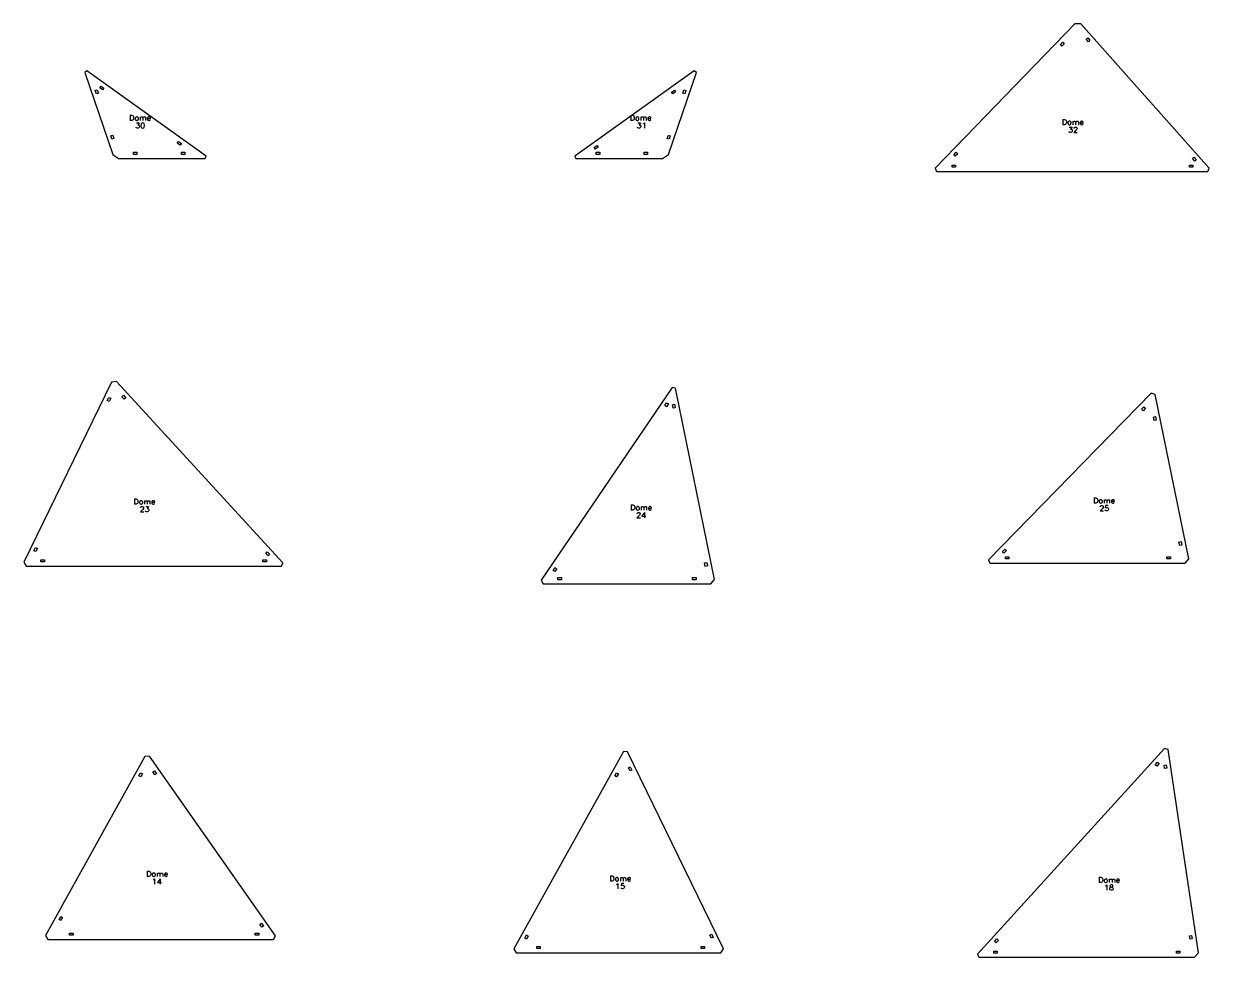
# Model space of a CAD drawing. Header units: metres. Extents: x 125 to 4410, y 56 to 3045.
# Drawn here: x 2715 to 4410, y 88 to 1423 of the extents above; entities that cross this region are included whole.
import ezdxf

# ---------------------------------------------------------------- set-up
doc = ezdxf.new("R2010")
doc.units = ezdxf.units.M
doc.layers.add('dome_cuts', color=1, linetype='Continuous')
doc.layers.add('dome_marks', color=2, linetype='Continuous')

msp = doc.modelspace()

# ---------------------------------------------------------------- linework, layer by layer
at = {"layer": 'dome_cuts'}
for points in [[(4020, 1212.1), (4408.2, 1212.1), (4410.3, 1216.9), (4226.8, 1423.2), (4218.2, 1423.4), (4018.1, 1216.7)], [(4200.8, 1396.9), (4203, 1394.8), (4199.5, 1391.2), (4197.4, 1393.3)], [(4239.7, 1399.7), (4237.5, 1397.7), (4234.1, 1401.4), (4236.4, 1403.4)], [(2850.6, 1230.4), (2974.5, 1230.4), (2975.7, 1234.1), (2805.1, 1356), (2802, 1353.7), (2842.2, 1236.4)], [(3504.3, 1230.4), (3628.3, 1230.4), (3636.7, 1236.4), (3676.9, 1353.7), (3673.8, 1356), (3503.2, 1234.1)], [(2817.1, 1328), (2820, 1328.9), (2821.6, 1324.2), (2818.7, 1323.2)], [(2829.4, 1331.2), (2827.7, 1328.8), (2823.6, 1331.7), (2825.4, 1334.1)], [(3645.3, 1328.3), (3647.1, 1325.9), (3643, 1323), (3641.3, 1325.4)], [(3660.1, 1323.2), (3657.3, 1324.2), (3658.9, 1328.9), (3661.7, 1328)], [(2839.4, 1263.1), (2842.2, 1264.1), (2843.8, 1259.4), (2841, 1258.4)], [(2940.3, 1252), (2938.6, 1249.6), (2934.5, 1252.5), (2936.2, 1254.9)], [(3637.9, 1258.4), (3635, 1259.4), (3636.7, 1264.1), (3639.5, 1263.1)], [(2871.7, 1236.4), (2871.7, 1239.4), (2876.7, 1239.4), (2876.7, 1236.4)], [(2940.3, 1236.4), (2940.3, 1239.4), (2945.3, 1239.4), (2945.3, 1236.4)], [(3534.5, 1249.1), (3536.2, 1246.7), (3532.2, 1243.8), (3530.4, 1246.2)], [(3533.6, 1236.4), (3533.6, 1239.4), (3538.6, 1239.4), (3538.6, 1236.4)], [(3602.1, 1236.4), (3602.1, 1239.4), (3607.1, 1239.4), (3607.1, 1236.4)], [(4048.4, 1239.4), (4050.6, 1237.3), (4047.1, 1233.7), (4044.9, 1235.8)], [(4042.4, 1218.1), (4042.4, 1221.1), (4047.4, 1221.1), (4047.4, 1218.1)], [(4382, 1218.1), (4382, 1221.1), (4387, 1221.1), (4387, 1218.1)], [(4391.8, 1228.7), (4389.5, 1226.7), (4386.2, 1230.5), (4388.4, 1232.5)], [(2718.4, 647.3), (3083.5, 647.3), (3085.5, 652), (2847.4, 911.5), (2840.3, 910.5), (2714.8, 653.1)], [(3457.7, 621.9), (3697.6, 621.9), (3702.7, 628.1), (3646.8, 902.2), (3642, 903.1), (3454.9, 627.1)], [(2836.5, 888.8), (2839.2, 887.5), (2837, 883), (2834.3, 884.3)], [(2860.7, 888.2), (2858.5, 886.1), (2855.1, 889.8), (2857.3, 891.9)], [(4096.3, 651.8), (4376, 651.8), (4381, 658), (4333.1, 893), (4327.4, 894.7), (4094.4, 656.3)], [(3634.3, 881.1), (3636.8, 879.4), (3634, 875.3), (3631.5, 877)], [(3646.4, 874), (3643.5, 873.4), (3642.5, 878.3), (3645.4, 878.9)], [(4316.9, 875.4), (4319.1, 873.3), (4315.6, 869.7), (4313.4, 871.8)], [(4334.5, 856.4), (4331.5, 855.8), (4330.5, 860.7), (4333.5, 861.3)], [(4370.9, 677.5), (4368, 676.9), (4367, 681.8), (4369.9, 682.4)], [(2731.7, 673.9), (2734.4, 672.6), (2732.2, 668.1), (2729.5, 669.4)], [(3066.5, 663.9), (3064.3, 661.9), (3060.9, 665.6), (3063.1, 667.6)], [(4117.9, 671.8), (4120.1, 669.7), (4116.6, 666.1), (4114.4, 668.2)], [(2739.5, 653.3), (2739.5, 656.3), (2744.5, 656.3), (2744.5, 653.3)], [(3056.9, 653.3), (3056.9, 656.3), (3061.9, 656.3), (3061.9, 653.3)], [(3474.6, 645.4), (3477.1, 643.7), (3474.2, 639.6), (3471.8, 641.3)], [(3692.6, 647.6), (3689.6, 647), (3688.6, 651.9), (3691.6, 652.5)], [(4118.8, 657.8), (4118.8, 660.8), (4123.8, 660.8), (4123.8, 657.8)], [(4349.8, 657.8), (4349.8, 660.8), (4354.8, 660.8), (4354.8, 657.8)], [(3478.9, 627.9), (3478.9, 630.9), (3483.9, 630.9), (3483.9, 627.9)], [(3671.4, 627.9), (3671.4, 630.9), (3676.4, 630.9), (3676.4, 627.9)], [(2749.2, 113.4), (3072.1, 113.4), (3074.8, 118.6), (2894.8, 375.3), (2888, 375), (2746, 119)], [(3419.2, 94.2), (3711.9, 94.2), (3715.5, 99.9), (3578.4, 381.8), (3572.5, 382), (3415.9, 99.7)], [(4080.7, 87.7), (4389.4, 87.7), (4394.8, 94), (4351.5, 384.9), (4346.3, 386.5), (4078.7, 92.4)], [(3584.4, 355.7), (3581.7, 354.4), (3579.5, 358.9), (3582.2, 360.2)], [(4336.5, 366.8), (4338.7, 364.8), (4335.3, 361.1), (4333.1, 363.1)], [(4349.4, 358.1), (4346.4, 357.7), (4345.7, 362.6), (4348.7, 363.1)], [(2881.9, 351.7), (2884.6, 350.2), (2882.1, 345.8), (2879.5, 347.3)], [(2904.9, 350.5), (2902.4, 348.8), (2899.5, 352.9), (2902, 354.6)], [(3562.6, 351.8), (3565.3, 350.4), (3562.8, 346), (3560.2, 347.5)], [(2767.9, 146.2), (2770.5, 144.7), (2768.1, 140.3), (2765.5, 141.8)], [(3057.7, 132.5), (3055.2, 130.8), (3052.4, 134.9), (3054.8, 136.6)], [(2780.4, 119.4), (2780.4, 122.4), (2785.4, 122.4), (2785.4, 119.4)], [(3045.9, 119.4), (3045.9, 122.4), (3050.9, 122.4), (3050.9, 119.4)], [(3433.8, 119.7), (3436.4, 118.2), (3434, 113.9), (3431.4, 115.3)], [(3700.8, 116.3), (3698.2, 115), (3696, 119.5), (3698.7, 120.8)], [(4385.7, 114.1), (4382.8, 113.6), (4382, 118.6), (4385, 119)], [(3448.6, 100.2), (3448.6, 103.2), (3453.6, 103.2), (3453.6, 100.2)], [(3683.6, 100.2), (3683.6, 103.2), (3688.6, 103.2), (3688.6, 100.2)], [(4106.4, 114.1), (4108.7, 112), (4105.3, 108.3), (4103.1, 110.4)], [(4102.2, 93.7), (4102.2, 96.7), (4107.2, 96.7), (4107.2, 93.7)], [(4363.2, 93.7), (4363.2, 96.7), (4368.2, 96.7), (4368.2, 93.7)]]:
    msp.add_lwpolyline(points, close=True, dxfattribs=at)
at = {"layer": 'dome_marks'}
for p, q in [((2867, 1292.5), (2867, 1285)), ((2867, 1292.5), (2869.5, 1292.5)), ((2869.5, 1292.5), (2870.6, 1292.2)), ((2870.6, 1292.2), (2871.3, 1291.5)), ((2871.3, 1291.5), (2871.6, 1290.8)), ((2871.6, 1290.8), (2872, 1289.7)), ((2872, 1289.7), (2872, 1287.9)), ((2874.5, 1289), (2874.1, 1287.9)), ((2875.2, 1289.7), (2874.5, 1289)), ((2875.9, 1290), (2875.2, 1289.7)), ((2877, 1290), (2875.9, 1290)), ((2877.7, 1289.7), (2877, 1290)), ((2878.4, 1289), (2877.7, 1289.7)), ((2878.8, 1287.9), (2878.4, 1289)), ((2881.3, 1290), (2881.3, 1285)), ((2881.3, 1288.6), (2882.3, 1289.7)), ((2882.3, 1289.7), (2883.1, 1290)), ((2883.1, 1290), (2884.1, 1290)), ((2884.1, 1290), (2884.8, 1289.7)), ((2884.8, 1289.7), (2885.2, 1288.6)), ((2885.2, 1288.6), (2886.3, 1289.7)), ((2885.2, 1288.6), (2885.2, 1285)), ((2886.3, 1289.7), (2887, 1290)), ((2887, 1290), (2888.1, 1290)), ((2888.1, 1290), (2888.8, 1289.7)), ((2888.8, 1289.7), (2889.1, 1288.6)), ((2889.1, 1288.6), (2889.1, 1285)), ((2892, 1289), (2891.6, 1287.9)), ((2892.7, 1289.7), (2892, 1289)), ((2893.4, 1290), (2892.7, 1289.7)), ((2894.5, 1290), (2893.4, 1290)), ((2895.2, 1289.7), (2894.5, 1290)), ((2895.6, 1289.3), (2895.2, 1289.7)), ((2895.9, 1288.6), (2895.6, 1289.3)), ((2895.9, 1287.9), (2895.9, 1288.6)), ((3582.9, 1292.5), (3582.9, 1285)), ((3582.9, 1292.5), (3585.4, 1292.5)), ((3585.4, 1292.5), (3586.5, 1292.2)), ((3586.5, 1292.2), (3587.2, 1291.5)), ((3587.2, 1291.5), (3587.6, 1290.8)), ((3587.6, 1290.8), (3587.9, 1289.7)), ((3587.9, 1289.7), (3587.9, 1287.9)), ((3590.4, 1289), (3590.1, 1287.9)), ((3591.2, 1289.7), (3590.4, 1289)), ((3591.9, 1290), (3591.2, 1289.7)), ((3592.9, 1290), (3591.9, 1290)), ((3593.7, 1289.7), (3592.9, 1290)), ((3594.4, 1289), (3593.7, 1289.7)), ((3594.7, 1287.9), (3594.4, 1289)), ((3597.2, 1290), (3597.2, 1285)), ((3597.2, 1288.6), (3598.3, 1289.7)), ((3598.3, 1289.7), (3599, 1290)), ((3599, 1290), (3600.1, 1290)), ((3600.1, 1290), (3600.8, 1289.7)), ((3600.8, 1289.7), (3601.2, 1288.6)), ((3601.2, 1288.6), (3602.2, 1289.7)), ((3601.2, 1288.6), (3601.2, 1285)), ((3602.2, 1289.7), (3602.9, 1290)), ((3602.9, 1290), (3604, 1290)), ((3604, 1290), (3604.7, 1289.7)), ((3604.7, 1289.7), (3605.1, 1288.6)), ((3605.1, 1288.6), (3605.1, 1285)), ((3607.9, 1289), (3607.6, 1287.9)), ((3608.7, 1289.7), (3607.9, 1289)), ((3609.4, 1290), (3608.7, 1289.7)), ((3610.4, 1290), (3609.4, 1290)), ((3611.2, 1289.7), (3610.4, 1290)), ((3611.5, 1289.3), (3611.2, 1289.7)), ((3611.9, 1288.6), (3611.5, 1289.3)), ((3611.9, 1287.9), (3611.9, 1288.6)), ((2869.5, 1285), (2867, 1285)), ((2870.6, 1285.4), (2869.5, 1285)), ((2871.3, 1286.1), (2870.6, 1285.4)), ((2871.6, 1286.8), (2871.3, 1286.1)), ((2872, 1287.9), (2871.6, 1286.8)), ((2874.1, 1287.9), (2874.1, 1287.2)), ((2874.1, 1287.2), (2874.5, 1286.1)), ((2874.5, 1286.1), (2875.2, 1285.4)), ((2875.2, 1285.4), (2875.9, 1285)), ((2875.7, 1274.8), (2875.4, 1275.5)), ((2876.1, 1274.4), (2875.7, 1274.8)), ((2875.9, 1285), (2877, 1285)), ((2876.1, 1281.5), (2880, 1281.5)), ((2877.2, 1274), (2876.1, 1274.4)), ((2877, 1285), (2877.7, 1285.4)), ((2878.2, 1274), (2877.2, 1274)), ((2877.7, 1285.4), (2878.4, 1286.1)), ((2880, 1281.5), (2877.9, 1278.7)), ((2877.9, 1278.7), (2879, 1278.7)), ((2879.3, 1274.4), (2878.2, 1274)), ((2878.4, 1286.1), (2878.8, 1287.2)), ((2878.8, 1287.2), (2878.8, 1287.9)), ((2879, 1278.7), (2879.7, 1278.3)), ((2880, 1275.1), (2879.3, 1274.4)), ((2879.7, 1278.3), (2880, 1278)), ((2880, 1278), (2880.4, 1276.9)), ((2880.4, 1276.2), (2880, 1275.1)), ((2880.4, 1276.9), (2880.4, 1276.2)), ((2882.9, 1280.1), (2882.5, 1278.3)), ((2882.5, 1278.3), (2882.5, 1277.3)), ((2882.5, 1277.3), (2882.9, 1275.5)), ((2883.6, 1281.2), (2882.9, 1280.1)), ((2882.9, 1275.5), (2883.6, 1274.4)), ((2884.7, 1281.5), (2883.6, 1281.2)), ((2883.6, 1274.4), (2884.7, 1274)), ((2885.4, 1281.5), (2884.7, 1281.5)), ((2884.7, 1274), (2885.4, 1274)), ((2886.5, 1281.2), (2885.4, 1281.5)), ((2885.4, 1274), (2886.5, 1274.4)), ((2887.2, 1280.1), (2886.5, 1281.2)), ((2886.5, 1274.4), (2887.2, 1275.5)), ((2887.5, 1278.3), (2887.2, 1280.1)), ((2887.2, 1275.5), (2887.5, 1277.3)), ((2887.5, 1277.3), (2887.5, 1278.3)), ((2891.6, 1287.9), (2895.9, 1287.9)), ((2891.6, 1287.9), (2891.6, 1287.2)), ((2891.6, 1287.2), (2892, 1286.1)), ((2892, 1286.1), (2892.7, 1285.4)), ((2892.7, 1285.4), (2893.4, 1285)), ((2893.4, 1285), (2894.5, 1285)), ((2894.5, 1285), (2895.2, 1285.4)), ((2895.2, 1285.4), (2895.9, 1286.1)), ((3585.4, 1285), (3582.9, 1285)), ((3586.5, 1285.4), (3585.4, 1285)), ((3587.2, 1286.1), (3586.5, 1285.4)), ((3587.6, 1286.8), (3587.2, 1286.1)), ((3587.9, 1287.9), (3587.6, 1286.8)), ((3590.1, 1287.9), (3590.1, 1287.2)), ((3590.1, 1287.2), (3590.4, 1286.1)), ((3590.4, 1286.1), (3591.2, 1285.4)), ((3591.2, 1285.4), (3591.9, 1285)), ((3591.9, 1285), (3592.9, 1285)), ((3592.8, 1274.8), (3592.4, 1275.5)), ((3593.1, 1274.4), (3592.8, 1274.8)), ((3592.9, 1285), (3593.7, 1285.4)), ((3593.1, 1281.5), (3597.1, 1281.5)), ((3594.2, 1274), (3593.1, 1274.4)), ((3593.7, 1285.4), (3594.4, 1286.1)), ((3595.3, 1274), (3594.2, 1274)), ((3594.4, 1286.1), (3594.7, 1287.2)), ((3594.7, 1287.2), (3594.7, 1287.9)), ((3597.1, 1281.5), (3594.9, 1278.7)), ((3594.9, 1278.7), (3596, 1278.7)), ((3596.3, 1274.4), (3595.3, 1274)), ((3596, 1278.7), (3596.7, 1278.3)), ((3597.1, 1275.1), (3596.3, 1274.4)), ((3596.7, 1278.3), (3597.1, 1278)), ((3597.1, 1278), (3597.4, 1276.9)), ((3597.4, 1276.2), (3597.1, 1275.1)), ((3597.4, 1276.9), (3597.4, 1276.2)), ((3600.6, 1280.1), (3601.3, 1280.5)), ((3601.3, 1280.5), (3602.4, 1281.5)), ((3602.4, 1281.5), (3602.4, 1274)), ((3607.6, 1287.9), (3611.9, 1287.9)), ((3607.6, 1287.9), (3607.6, 1287.2)), ((3607.6, 1287.2), (3607.9, 1286.1)), ((3607.9, 1286.1), (3608.7, 1285.4)), ((3608.7, 1285.4), (3609.4, 1285)), ((3609.4, 1285), (3610.4, 1285)), ((3610.4, 1285), (3611.2, 1285.4)), ((3611.2, 1285.4), (3611.9, 1286.1)), ((4201, 1286.4), (4201, 1278.9)), ((4201, 1286.4), (4203.5, 1286.4)), ((4203.5, 1278.9), (4201, 1278.9)), ((4203.5, 1286.4), (4204.6, 1286.1)), ((4204.6, 1279.3), (4203.5, 1278.9)), ((4204.6, 1286.1), (4205.3, 1285.4)), ((4205.3, 1280), (4204.6, 1279.3)), ((4205.3, 1285.4), (4205.7, 1284.7)), ((4205.7, 1280.7), (4205.3, 1280)), ((4205.7, 1284.7), (4206, 1283.6)), ((4206, 1281.8), (4205.7, 1280.7)), ((4206, 1283.6), (4206, 1281.8)), ((4208.5, 1282.9), (4208.2, 1281.8)), ((4208.2, 1281.8), (4208.2, 1281.1)), ((4208.2, 1281.1), (4208.5, 1280)), ((4209.2, 1283.6), (4208.5, 1282.9)), ((4208.5, 1280), (4209.2, 1279.3)), ((4210, 1283.9), (4209.2, 1283.6)), ((4209.2, 1279.3), (4210, 1278.9)), ((4211, 1283.9), (4210, 1283.9)), ((4210, 1278.9), (4211, 1278.9)), ((4210.1, 1275.4), (4214.1, 1275.4)), ((4211.7, 1283.6), (4211, 1283.9)), ((4211, 1278.9), (4211.7, 1279.3)), ((4212.5, 1282.9), (4211.7, 1283.6)), ((4211.7, 1279.3), (4212.5, 1280)), ((4214.1, 1275.4), (4211.9, 1272.6)), ((4211.9, 1272.6), (4213, 1272.6)), ((4212.8, 1281.8), (4212.5, 1282.9)), ((4212.5, 1280), (4212.8, 1281.1)), ((4212.8, 1281.1), (4212.8, 1281.8)), ((4213, 1272.6), (4213.7, 1272.2)), ((4213.7, 1272.2), (4214.1, 1271.9)), ((4214.1, 1271.9), (4214.4, 1270.8)), ((4215.3, 1283.9), (4215.3, 1278.9)), ((4215.3, 1282.5), (4216.4, 1283.6)), ((4216.4, 1283.6), (4217.1, 1283.9)), ((4216.9, 1274), (4217.3, 1274.7)), ((4216.9, 1273.7), (4216.9, 1274)), ((4217.1, 1283.9), (4218.2, 1283.9)), ((4217.3, 1274.7), (4217.6, 1275.1)), ((4217.6, 1275.1), (4218.3, 1275.4)), ((4218.2, 1283.9), (4218.9, 1283.6)), ((4218.3, 1275.4), (4219.8, 1275.4)), ((4218.9, 1283.6), (4219.2, 1282.5)), ((4219.2, 1282.5), (4220.3, 1283.6)), ((4219.2, 1282.5), (4219.2, 1278.9)), ((4219.8, 1275.4), (4220.5, 1275.1)), ((4220.8, 1272.6), (4220.1, 1271.5)), ((4220.3, 1283.6), (4221, 1283.9)), ((4220.5, 1275.1), (4220.8, 1274.7)), ((4220.8, 1274.7), (4221.2, 1274)), ((4221.2, 1273.3), (4220.8, 1272.6)), ((4221, 1283.9), (4222.1, 1283.9)), ((4221.2, 1274), (4221.2, 1273.3)), ((4222.1, 1283.9), (4222.8, 1283.6)), ((4222.8, 1283.6), (4223.2, 1282.5)), ((4223.2, 1282.5), (4223.2, 1278.9)), ((4226, 1282.9), (4225.7, 1281.8)), ((4225.7, 1281.8), (4230, 1281.8)), ((4225.7, 1281.8), (4225.7, 1281.1)), ((4225.7, 1281.1), (4226, 1280)), ((4226.7, 1283.6), (4226, 1282.9)), ((4226, 1280), (4226.7, 1279.3)), ((4227.5, 1283.9), (4226.7, 1283.6)), ((4226.7, 1279.3), (4227.5, 1278.9)), ((4228.5, 1283.9), (4227.5, 1283.9)), ((4227.5, 1278.9), (4228.5, 1278.9)), ((4229.2, 1283.6), (4228.5, 1283.9)), ((4228.5, 1278.9), (4229.2, 1279.3)), ((4229.6, 1283.2), (4229.2, 1283.6)), ((4229.2, 1279.3), (4230, 1280)), ((4230, 1282.5), (4229.6, 1283.2)), ((4230, 1281.8), (4230, 1282.5)), ((4209.8, 1268.7), (4209.4, 1269.4)), ((4210.1, 1268.3), (4209.8, 1268.7)), ((4211.2, 1267.9), (4210.1, 1268.3)), ((4212.3, 1267.9), (4211.2, 1267.9)), ((4213.3, 1268.3), (4212.3, 1267.9)), ((4214.1, 1269), (4213.3, 1268.3)), ((4214.4, 1270.1), (4214.1, 1269)), ((4214.4, 1270.8), (4214.4, 1270.1)), ((4220.1, 1271.5), (4216.6, 1267.9)), ((4216.6, 1267.9), (4221.6, 1267.9)), ((2873.2, 743.5), (2873.2, 736)), ((2873.2, 743.5), (2875.7, 743.5)), ((2875.7, 736), (2873.2, 736)), ((2875.7, 743.5), (2876.8, 743.1)), ((2876.8, 736.3), (2875.7, 736)), ((2876.8, 743.1), (2877.5, 742.4)), ((2877.5, 737), (2876.8, 736.3)), ((2877.5, 742.4), (2877.9, 741.7)), ((2877.9, 737.8), (2877.5, 737)), ((2877.9, 741.7), (2878.2, 740.6)), ((2878.2, 738.8), (2877.9, 737.8)), ((2878.2, 740.6), (2878.2, 738.8)), ((2880.7, 739.9), (2880.4, 738.8)), ((2880.4, 738.8), (2880.4, 738.1)), ((2880.4, 738.1), (2880.7, 737)), ((2881.4, 740.6), (2880.7, 739.9)), ((2880.7, 737), (2881.4, 736.3)), ((2882.2, 741), (2881.4, 740.6)), ((2881.4, 736.3), (2882.2, 736)), ((2882, 731), (2882.3, 731.8)), ((2882, 730.7), (2882, 731)), ((2883.2, 741), (2882.2, 741)), ((2882.2, 736), (2883.2, 736)), ((2882.3, 731.8), (2882.7, 732.1)), ((2882.7, 732.1), (2883.4, 732.5)), ((2883.9, 740.6), (2883.2, 741)), ((2883.2, 736), (2883.9, 736.3)), ((2883.4, 732.5), (2884.8, 732.5)), ((2884.7, 739.9), (2883.9, 740.6)), ((2883.9, 736.3), (2884.7, 737)), ((2885, 738.8), (2884.7, 739.9)), ((2884.7, 737), (2885, 738.1)), ((2884.8, 732.5), (2885.5, 732.1)), ((2885, 738.1), (2885, 738.8)), ((2885.9, 729.6), (2885.2, 728.5)), ((2885.5, 732.1), (2885.9, 731.8)), ((2885.9, 731.8), (2886.3, 731)), ((2886.3, 730.3), (2885.9, 729.6)), ((2886.3, 731), (2886.3, 730.3)), ((2887.5, 741), (2887.5, 736)), ((2887.5, 739.5), (2888.6, 740.6)), ((2888.6, 740.6), (2889.3, 741)), ((2889.3, 741), (2890.4, 741)), ((2889.5, 732.5), (2893.4, 732.5)), ((2890.4, 741), (2891.1, 740.6)), ((2891.1, 740.6), (2891.4, 739.5)), ((2893.4, 732.5), (2891.3, 729.6)), ((2891.3, 729.6), (2892.3, 729.6)), ((2891.4, 739.5), (2892.5, 740.6)), ((2891.4, 739.5), (2891.4, 736)), ((2892.3, 729.6), (2893, 729.3)), ((2892.5, 740.6), (2893.2, 741)), ((2893, 729.3), (2893.4, 728.9)), ((2893.2, 741), (2894.3, 741)), ((2894.3, 741), (2895, 740.6)), ((2895, 740.6), (2895.4, 739.5)), ((2895.4, 739.5), (2895.4, 736)), ((2898.2, 739.9), (2897.9, 738.8)), ((2897.9, 738.8), (2902.2, 738.8)), ((2897.9, 738.8), (2897.9, 738.1)), ((2897.9, 738.1), (2898.2, 737)), ((2898.9, 740.6), (2898.2, 739.9)), ((2898.2, 737), (2898.9, 736.3)), ((2899.7, 741), (2898.9, 740.6)), ((2898.9, 736.3), (2899.7, 736)), ((2900.7, 741), (2899.7, 741)), ((2899.7, 736), (2900.7, 736)), ((2901.4, 740.6), (2900.7, 741)), ((2900.7, 736), (2901.4, 736.3)), ((2901.8, 740.3), (2901.4, 740.6)), ((2901.4, 736.3), (2902.2, 737)), ((2902.2, 739.5), (2901.8, 740.3)), ((2902.2, 738.8), (2902.2, 739.5)), ((3583.6, 735), (3583.6, 727.5)), ((3583.6, 735), (3586.1, 735)), ((3586.1, 735), (3587.1, 734.6)), ((3587.1, 734.6), (3587.9, 733.9)), ((3587.9, 733.9), (3588.2, 733.2)), ((3588.2, 729.3), (3587.9, 728.6)), ((3588.2, 733.2), (3588.6, 732.1)), ((3588.6, 730.3), (3588.2, 729.3)), ((3588.6, 732.1), (3588.6, 730.3)), ((3591.1, 731.4), (3590.7, 730.3)), ((3590.7, 730.3), (3590.7, 729.6)), ((3590.7, 729.6), (3591.1, 728.6)), ((3591.8, 732.1), (3591.1, 731.4)), ((3592.5, 732.5), (3591.8, 732.1)), ((3593.6, 732.5), (3592.5, 732.5)), ((3594.3, 732.1), (3593.6, 732.5)), ((3595, 731.4), (3594.3, 732.1)), ((3595.4, 730.3), (3595, 731.4)), ((3595, 728.6), (3595.4, 729.6)), ((3595.4, 729.6), (3595.4, 730.3)), ((3597.9, 732.5), (3597.9, 727.5)), ((3597.9, 731.1), (3598.9, 732.1)), ((3598.9, 732.1), (3599.6, 732.5)), ((3599.6, 732.5), (3600.7, 732.5)), ((3600.7, 732.5), (3601.4, 732.1)), ((3601.4, 732.1), (3601.8, 731.1)), ((3601.8, 731.1), (3602.9, 732.1)), ((3601.8, 731.1), (3601.8, 727.5)), ((3602.9, 732.1), (3603.6, 732.5)), ((3603.6, 732.5), (3604.6, 732.5)), ((3604.6, 732.5), (3605.4, 732.1)), ((3605.4, 732.1), (3605.7, 731.1)), ((3605.7, 731.1), (3605.7, 727.5)), ((3608.6, 731.4), (3608.2, 730.3)), ((3608.2, 730.3), (3612.5, 730.3)), ((3608.2, 730.3), (3608.2, 729.6)), ((3608.2, 729.6), (3608.6, 728.6)), ((3609.3, 732.1), (3608.6, 731.4)), ((3610, 732.5), (3609.3, 732.1)), ((3611.1, 732.5), (3610, 732.5)), ((3611.8, 732.1), (3611.1, 732.5)), ((3612.1, 731.8), (3611.8, 732.1)), ((3612.5, 731.1), (3612.1, 731.8)), ((3612.5, 730.3), (3612.5, 731.1)), ((4245.7, 744.9), (4245.7, 737.4)), ((4245.7, 744.9), (4248.2, 744.9)), ((4248.2, 737.4), (4245.7, 737.4)), ((4248.2, 744.9), (4249.2, 744.6)), ((4249.2, 737.8), (4248.2, 737.4)), ((4249.2, 744.6), (4250, 743.9)), ((4250, 738.5), (4249.2, 737.8)), ((4250, 743.9), (4250.3, 743.2)), ((4250.3, 739.2), (4250, 738.5)), ((4250.3, 743.2), (4250.7, 742.1)), ((4250.7, 740.3), (4250.3, 739.2)), ((4250.7, 742.1), (4250.7, 740.3)), ((4253.2, 741.4), (4252.8, 740.3)), ((4252.8, 740.3), (4252.8, 739.6)), ((4252.8, 739.6), (4253.2, 738.5)), ((4253.9, 742.1), (4253.2, 741.4)), ((4253.2, 738.5), (4253.9, 737.8)), ((4254.6, 742.4), (4253.9, 742.1)), ((4253.9, 737.8), (4254.6, 737.4)), ((4257.6, 730), (4254.1, 726.4)), ((4254.4, 732.5), (4254.8, 733.2)), ((4254.4, 732.2), (4254.4, 732.5)), ((4255.7, 742.4), (4254.6, 742.4)), ((4254.6, 737.4), (4255.7, 737.4)), ((4254.8, 733.2), (4255.1, 733.6)), ((4255.1, 733.6), (4255.9, 733.9)), ((4256.4, 742.1), (4255.7, 742.4)), ((4255.7, 737.4), (4256.4, 737.8)), ((4255.9, 733.9), (4257.3, 733.9)), ((4257.1, 741.4), (4256.4, 742.1)), ((4256.4, 737.8), (4257.1, 738.5)), ((4257.5, 740.3), (4257.1, 741.4)), ((4257.1, 738.5), (4257.5, 739.6)), ((4257.3, 733.9), (4258, 733.6)), ((4257.5, 739.6), (4257.5, 740.3)), ((4258.4, 731.1), (4257.6, 730)), ((4258, 733.6), (4258.4, 733.2)), ((4258.4, 733.2), (4258.7, 732.5)), ((4258.7, 731.8), (4258.4, 731.1)), ((4258.7, 732.5), (4258.7, 731.8)), ((4260, 742.4), (4260, 737.4)), ((4260, 741), (4261, 742.1)), ((4261, 742.1), (4261.7, 742.4)), ((4261.9, 733.9), (4261.6, 730.7)), ((4261.6, 730.7), (4261.9, 731.1)), ((4261.7, 742.4), (4262.8, 742.4)), ((4265.5, 733.9), (4261.9, 733.9)), ((4261.9, 731.1), (4263, 731.4)), ((4262.8, 742.4), (4263.5, 742.1)), ((4263, 731.4), (4264.1, 731.4)), ((4263.5, 742.1), (4263.9, 741)), ((4263.9, 741), (4265, 742.1)), ((4263.9, 741), (4263.9, 737.4)), ((4264.1, 731.4), (4265.1, 731.1)), ((4265, 742.1), (4265.7, 742.4)), ((4265.1, 731.1), (4265.9, 730.4)), ((4265.7, 742.4), (4266.7, 742.4)), ((4265.9, 730.4), (4266.2, 729.3)), ((4266.2, 729.3), (4266.2, 728.6)), ((4266.7, 742.4), (4267.5, 742.1)), ((4267.5, 742.1), (4267.8, 741)), ((4267.8, 741), (4267.8, 737.4)), ((4270.7, 741.4), (4270.3, 740.3)), ((4270.3, 740.3), (4274.6, 740.3)), ((4270.3, 740.3), (4270.3, 739.6)), ((4270.3, 739.6), (4270.7, 738.5)), ((4271.4, 742.1), (4270.7, 741.4)), ((4270.7, 738.5), (4271.4, 737.8)), ((4272.1, 742.4), (4271.4, 742.1)), ((4271.4, 737.8), (4272.1, 737.4)), ((4273.2, 742.4), (4272.1, 742.4)), ((4272.1, 737.4), (4273.2, 737.4)), ((4273.9, 742.1), (4273.2, 742.4)), ((4273.2, 737.4), (4273.9, 737.8)), ((4274.2, 741.7), (4273.9, 742.1)), ((4273.9, 737.8), (4274.6, 738.5)), ((4274.6, 741), (4274.2, 741.7)), ((4274.6, 740.3), (4274.6, 741)), ((2885.2, 728.5), (2881.6, 725)), ((2881.6, 725), (2886.6, 725)), ((2889.1, 725.7), (2888.8, 726.4)), ((2889.5, 725.3), (2889.1, 725.7)), ((2890.5, 725), (2889.5, 725.3)), ((2891.6, 725), (2890.5, 725)), ((2892.7, 725.3), (2891.6, 725)), ((2893.4, 726), (2892.7, 725.3)), ((2893.4, 728.9), (2893.8, 727.8)), ((2893.8, 727.1), (2893.4, 726)), ((2893.8, 727.8), (2893.8, 727.1)), ((3586.1, 727.5), (3583.6, 727.5)), ((3587.1, 727.8), (3586.1, 727.5)), ((3587.9, 728.6), (3587.1, 727.8)), ((3591.1, 728.6), (3591.8, 727.8)), ((3591.8, 727.8), (3592.5, 727.5)), ((3595.4, 720.1), (3591.8, 716.5)), ((3591.8, 716.5), (3596.8, 716.5)), ((3592.1, 722.6), (3592.5, 723.3)), ((3592.1, 722.2), (3592.1, 722.6)), ((3592.5, 727.5), (3593.6, 727.5)), ((3592.5, 723.3), (3592.9, 723.6)), ((3592.9, 723.6), (3593.6, 724)), ((3593.6, 727.5), (3594.3, 727.8)), ((3593.6, 724), (3595, 724)), ((3594.3, 727.8), (3595, 728.6)), ((3595, 724), (3595.7, 723.6)), ((3596.1, 721.1), (3595.4, 720.1)), ((3595.7, 723.6), (3596.1, 723.3)), ((3596.1, 723.3), (3596.4, 722.6)), ((3596.4, 721.8), (3596.1, 721.1)), ((3596.4, 722.6), (3596.4, 721.8)), ((3602.5, 724), (3598.9, 719)), ((3598.9, 719), (3604.3, 719)), ((3602.5, 724), (3602.5, 716.5)), ((3608.6, 728.6), (3609.3, 727.8)), ((3609.3, 727.8), (3610, 727.5)), ((3610, 727.5), (3611.1, 727.5)), ((3611.1, 727.5), (3611.8, 727.8)), ((3611.8, 727.8), (3612.5, 728.6)), ((4254.1, 726.4), (4259.1, 726.4)), ((4261.6, 727.2), (4261.2, 727.9)), ((4261.9, 726.8), (4261.6, 727.2)), ((4263, 726.4), (4261.9, 726.8)), ((4264.1, 726.4), (4263, 726.4)), ((4265.1, 726.8), (4264.1, 726.4)), ((4265.9, 727.5), (4265.1, 726.8)), ((4266.2, 728.6), (4265.9, 727.5)), ((2891.5, 210.8), (2891.5, 203.3)), ((2891.5, 210.8), (2894, 210.8)), ((2894, 210.8), (2895, 210.4)), ((2895, 203.6), (2894, 203.3)), ((2895, 210.4), (2895.8, 209.7)), ((2895.8, 204.3), (2895, 203.6)), ((2895.8, 209.7), (2896.1, 209)), ((2896.1, 205.1), (2895.8, 204.3)), ((2896.1, 209), (2896.5, 207.9)), ((2896.5, 206.1), (2896.1, 205.1)), ((2896.5, 207.9), (2896.5, 206.1)), ((2899, 207.2), (2898.6, 206.1)), ((2898.6, 206.1), (2898.6, 205.4)), ((2898.6, 205.4), (2899, 204.3)), ((2899.7, 207.9), (2899, 207.2)), ((2899, 204.3), (2899.7, 203.6)), ((2900.4, 208.3), (2899.7, 207.9)), ((2899.7, 203.6), (2900.4, 203.3)), ((2901.5, 208.3), (2900.4, 208.3)), ((2902.2, 207.9), (2901.5, 208.3)), ((2901.5, 203.3), (2902.2, 203.6)), ((2902.9, 207.2), (2902.2, 207.9)), ((2902.2, 203.6), (2902.9, 204.3)), ((2903.3, 206.1), (2902.9, 207.2)), ((2902.9, 204.3), (2903.3, 205.4)), ((2903.3, 205.4), (2903.3, 206.1)), ((2905.8, 208.3), (2905.8, 203.3)), ((2905.8, 206.8), (2906.8, 207.9)), ((2906.8, 207.9), (2907.5, 208.3)), ((2907.5, 208.3), (2908.6, 208.3)), ((2908.6, 208.3), (2909.3, 207.9)), ((2909.3, 207.9), (2909.7, 206.8)), ((2909.7, 206.8), (2910.8, 207.9)), ((2909.7, 206.8), (2909.7, 203.3)), ((2910.8, 207.9), (2911.5, 208.3)), ((2911.5, 208.3), (2912.5, 208.3)), ((2912.5, 208.3), (2913.3, 207.9)), ((2913.3, 207.9), (2913.6, 206.8)), ((2913.6, 206.8), (2913.6, 203.3)), ((2916.5, 207.2), (2916.1, 206.1)), ((2916.1, 206.1), (2920.4, 206.1)), ((2916.1, 206.1), (2916.1, 205.4)), ((2916.1, 205.4), (2916.5, 204.3)), ((2917.2, 207.9), (2916.5, 207.2)), ((2916.5, 204.3), (2917.2, 203.6)), ((2917.9, 208.3), (2917.2, 207.9)), ((2917.2, 203.6), (2917.9, 203.3)), ((2919, 208.3), (2917.9, 208.3)), ((2919.7, 207.9), (2919, 208.3)), ((2919, 203.3), (2919.7, 203.6)), ((2920, 207.6), (2919.7, 207.9)), ((2919.7, 203.6), (2920.4, 204.3)), ((2920.4, 206.8), (2920, 207.6)), ((2920.4, 206.1), (2920.4, 206.8)), ((3553.8, 204.4), (3553.8, 196.9)), ((3553.8, 204.4), (3556.3, 204.4)), ((3556.3, 204.4), (3557.4, 204)), ((3557.4, 204), (3558.1, 203.3)), ((2894, 203.3), (2891.5, 203.3)), ((2900.2, 198.3), (2900.9, 198.7)), ((2900.4, 203.3), (2901.5, 203.3)), ((2900.9, 198.7), (2902, 199.8)), ((2902, 199.8), (2902, 192.3)), ((2909.9, 199.8), (2906.3, 194.8)), ((2906.3, 194.8), (2911.7, 194.8)), ((2909.9, 199.8), (2909.9, 192.3)), ((2917.9, 203.3), (2919, 203.3)), ((3556.3, 196.9), (3553.8, 196.9)), ((3557.4, 197.2), (3556.3, 196.9)), ((3558.1, 197.9), (3557.4, 197.2)), ((3558.1, 203.3), (3558.5, 202.6)), ((3558.5, 198.6), (3558.1, 197.9)), ((3558.5, 202.6), (3558.8, 201.5)), ((3558.8, 199.7), (3558.5, 198.6)), ((3558.8, 201.5), (3558.8, 199.7)), ((3561.3, 200.8), (3561, 199.7)), ((3561, 199.7), (3561, 199)), ((3561, 199), (3561.3, 197.9)), ((3562, 201.5), (3561.3, 200.8)), ((3561.3, 197.9), (3562, 197.2)), ((3562.7, 201.9), (3562, 201.5)), ((3562, 197.2), (3562.7, 196.9)), ((3563.8, 201.9), (3562.7, 201.9)), ((3562.7, 196.9), (3563.8, 196.9)), ((3562.7, 191.9), (3563.5, 192.3)), ((3563.5, 192.3), (3564.5, 193.4)), ((3564.5, 201.5), (3563.8, 201.9)), ((3563.8, 196.9), (3564.5, 197.2)), ((3565.2, 200.8), (3564.5, 201.5)), ((3564.5, 197.2), (3565.2, 197.9)), ((3564.5, 193.4), (3564.5, 185.9)), ((3565.6, 199.7), (3565.2, 200.8)), ((3565.2, 197.9), (3565.6, 199)), ((3565.6, 199), (3565.6, 199.7)), ((3568.1, 201.9), (3568.1, 196.9)), ((3568.1, 200.4), (3569.2, 201.5)), ((3569.2, 186.6), (3568.8, 187.3)), ((3569.2, 201.5), (3569.9, 201.9)), ((3569.5, 193.4), (3569.2, 190.1)), ((3569.2, 190.1), (3569.5, 190.5)), ((3569.5, 186.2), (3569.2, 186.6)), ((3573.1, 193.4), (3569.5, 193.4)), ((3569.5, 190.5), (3570.6, 190.9)), ((3569.9, 201.9), (3571, 201.9)), ((3570.6, 190.9), (3571.7, 190.9)), ((3571, 201.9), (3571.7, 201.5)), ((3571.7, 201.5), (3572, 200.4)), ((3571.7, 190.9), (3572.7, 190.5)), ((3572, 200.4), (3573.1, 201.5)), ((3572, 200.4), (3572, 196.9)), ((3572.7, 190.5), (3573.5, 189.8)), ((3573.5, 186.9), (3572.7, 186.2)), ((3573.1, 201.5), (3573.8, 201.9)), ((3573.5, 189.8), (3573.8, 188.7)), ((3573.8, 188), (3573.5, 186.9)), ((3573.8, 201.9), (3574.9, 201.9)), ((3573.8, 188.7), (3573.8, 188)), ((3574.9, 201.9), (3575.6, 201.5)), ((3575.6, 201.5), (3576, 200.4)), ((3576, 200.4), (3576, 196.9)), ((3578.8, 200.8), (3578.5, 199.7)), ((3578.5, 199.7), (3582.7, 199.7)), ((3578.5, 199.7), (3578.5, 199)), ((3578.5, 199), (3578.8, 197.9)), ((3579.5, 201.5), (3578.8, 200.8)), ((3578.8, 197.9), (3579.5, 197.2)), ((3580.2, 201.9), (3579.5, 201.5)), ((3579.5, 197.2), (3580.2, 196.9)), ((3581.3, 201.9), (3580.2, 201.9)), ((3580.2, 196.9), (3581.3, 196.9)), ((3582, 201.5), (3581.3, 201.9)), ((3581.3, 196.9), (3582, 197.2)), ((3582.4, 201.1), (3582, 201.5)), ((3582, 197.2), (3582.7, 197.9)), ((3582.7, 200.4), (3582.4, 201.1)), ((3582.7, 199.7), (3582.7, 200.4)), ((4253, 202.2), (4253, 194.7)), ((4253, 202.2), (4255.5, 202.2)), ((4255.5, 194.7), (4253, 194.7)), ((4255.5, 202.2), (4256.6, 201.9)), ((4256.6, 195.1), (4255.5, 194.7)), ((4256.6, 201.9), (4257.3, 201.1)), ((4257.3, 195.8), (4256.6, 195.1)), ((4257.3, 201.1), (4257.6, 200.4)), ((4257.6, 196.5), (4257.3, 195.8)), ((4257.6, 200.4), (4258, 199.4)), ((4258, 197.6), (4257.6, 196.5)), ((4258, 199.4), (4258, 197.6)), ((4260.5, 198.6), (4260.1, 197.6)), ((4260.1, 197.6), (4260.1, 196.9)), ((4260.1, 196.9), (4260.5, 195.8)), ((4261.2, 199.4), (4260.5, 198.6)), ((4260.5, 195.8), (4261.2, 195.1)), ((4261.9, 199.7), (4261.2, 199.4)), ((4261.2, 195.1), (4261.9, 194.7)), ((4263, 199.7), (4261.9, 199.7)), ((4261.9, 194.7), (4263, 194.7)), ((4261.9, 189.8), (4262.6, 190.1)), ((4262.6, 190.1), (4263.7, 191.2)), ((4263.7, 199.4), (4263, 199.7)), ((4263, 194.7), (4263.7, 195.1)), ((4264.4, 198.6), (4263.7, 199.4)), ((4263.7, 195.1), (4264.4, 195.8)), ((4263.7, 191.2), (4263.7, 183.7)), ((4264.8, 197.6), (4264.4, 198.6)), ((4264.4, 195.8), (4264.8, 196.9)), ((4264.8, 196.9), (4264.8, 197.6)), ((4267.3, 199.7), (4267.3, 194.7)), ((4267.3, 198.3), (4268.3, 199.4)), ((4268, 186.2), (4268.3, 186.9)), ((4268.3, 199.4), (4269.1, 199.7)), ((4268.7, 190.9), (4268.3, 190.1)), ((4268.3, 190.1), (4268.3, 189.4)), ((4268.3, 189.4), (4268.7, 188.7)), ((4268.3, 186.9), (4269.1, 187.6)), ((4269.8, 191.2), (4268.7, 190.9)), ((4268.7, 188.7), (4269.4, 188.4)), ((4269.1, 199.7), (4270.1, 199.7)), ((4269.1, 187.6), (4270.1, 188)), ((4269.4, 188.4), (4270.8, 188)), ((4271.2, 191.2), (4269.8, 191.2)), ((4270.1, 199.7), (4270.8, 199.4)), ((4270.1, 188), (4271.6, 188.4)), ((4270.8, 199.4), (4271.2, 198.3)), ((4270.8, 188), (4271.9, 187.6)), ((4271.2, 198.3), (4272.3, 199.4)), ((4271.2, 198.3), (4271.2, 194.7)), ((4272.3, 190.9), (4271.2, 191.2)), ((4271.6, 188.4), (4272.3, 188.7)), ((4271.9, 187.6), (4272.6, 186.9)), ((4272.3, 199.4), (4273, 199.7)), ((4272.6, 190.1), (4272.3, 190.9)), ((4272.3, 188.7), (4272.6, 189.4)), ((4272.6, 189.4), (4272.6, 190.1)), ((4272.6, 186.9), (4273, 186.2)), ((4273, 199.7), (4274.1, 199.7)), ((4274.1, 199.7), (4274.8, 199.4)), ((4274.8, 199.4), (4275.1, 198.3)), ((4275.1, 198.3), (4275.1, 194.7)), ((4278, 198.6), (4277.6, 197.6)), ((4277.6, 197.6), (4281.9, 197.6)), ((4277.6, 197.6), (4277.6, 196.9)), ((4277.6, 196.9), (4278, 195.8)), ((4278.7, 199.4), (4278, 198.6)), ((4278, 195.8), (4278.7, 195.1)), ((4279.4, 199.7), (4278.7, 199.4)), ((4278.7, 195.1), (4279.4, 194.7)), ((4280.5, 199.7), (4279.4, 199.7)), ((4279.4, 194.7), (4280.5, 194.7)), ((4281.2, 199.4), (4280.5, 199.7)), ((4280.5, 194.7), (4281.2, 195.1)), ((4281.6, 199), (4281.2, 199.4)), ((4281.2, 195.1), (4281.9, 195.8)), ((4281.9, 198.3), (4281.6, 199)), ((4281.9, 197.6), (4281.9, 198.3)), ((3570.6, 185.9), (3569.5, 186.2)), ((3571.7, 185.9), (3570.6, 185.9)), ((3572.7, 186.2), (3571.7, 185.9)), ((4268, 185.1), (4268, 186.2)), ((4268.3, 184.4), (4268, 185.1)), ((4268.7, 184.1), (4268.3, 184.4)), ((4269.8, 183.7), (4268.7, 184.1)), ((4271.2, 183.7), (4269.8, 183.7)), ((4272.3, 184.1), (4271.2, 183.7)), ((4272.6, 184.4), (4272.3, 184.1)), ((4273, 185.1), (4272.6, 184.4)), ((4273, 186.2), (4273, 185.1))]:
    msp.add_line(p, q, dxfattribs=at)

doc.saveas('drawing.dxf')
